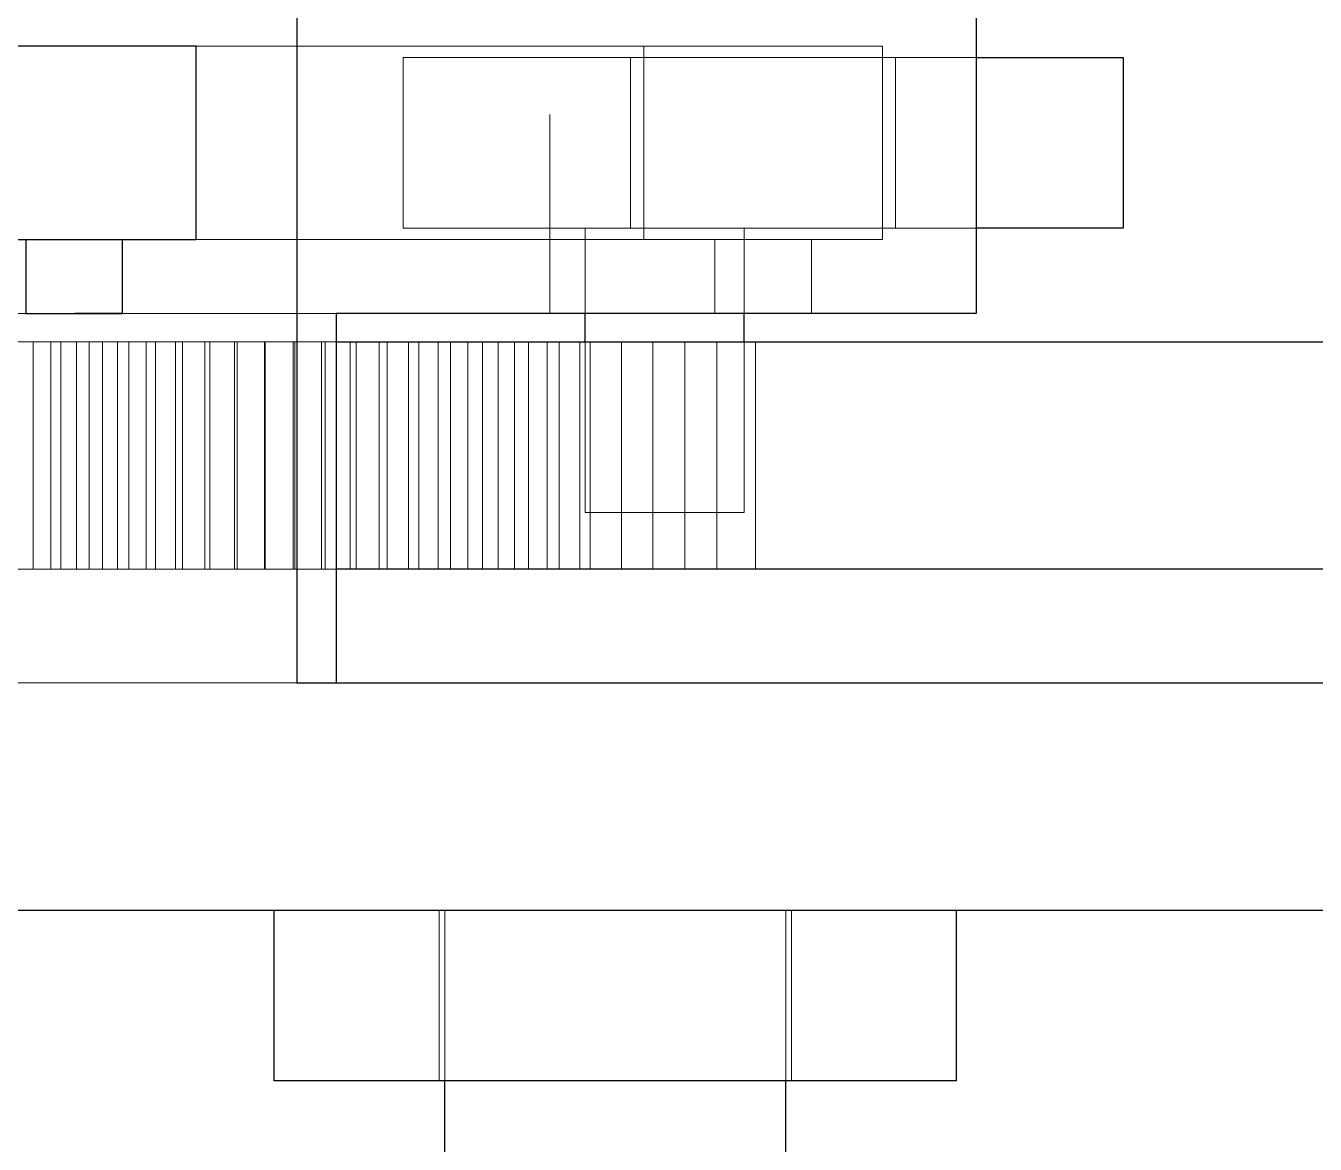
# Model space of a CAD drawing. Header units: millimetres. Extents: x 7 to 631, y -50 to 413.
# Drawn here: x 266.96 to 278.3, y 211.94 to 221.78 of the extents above; entities that cross this region are included whole.
import ezdxf

# ---------------------------------------------------------------- set-up
doc = ezdxf.new("R2010")
doc.units = ezdxf.units.MM
doc.linetypes.add('DASHED_STD', pattern=[3, 2, -1])
doc.layers.add('HIDDEN', color=7, linetype='DASHED_STD', lineweight=13)
doc.layers.add('VISIBLE', color=7, linetype='Continuous', lineweight=30)

msp = doc.modelspace()

# ---------------------------------------------------------------- linework, layer by layer
at = {"layer": 'HIDDEN'}
for points in [[(271.5654, 224), (271.5654, 219.25)], [(268.45551, 221.6), (274.4904, 221.6)], [(272.3904, 221.6), (268.45551, 221.6)], [(274.4904, 221.6), (272.3904, 221.6)], [(272.3904, 221.6), (272.3904, 219.9)], [(274.4904, 219.9), (274.4904, 221.6)], [(270.275335, 221.5), (272.275335, 221.5)], [(274.605465, 221.5), (270.275335, 221.5)], [(270.275335, 221.5), (270.275335, 220)], [(272.275335, 221.5), (275.3154, 221.5)], [(272.275335, 221.5), (272.275335, 220)], [(276.605465, 221.5), (274.605465, 221.5)], [(274.605465, 221.5), (274.605465, 220)], [(272.275335, 220), (270.275335, 220)], [(270.275335, 220), (274.605465, 220)], [(272.574375, 220), (272.496, 220), (272.41861, 220), (272.34318, 220), (272.270655, 220), (272.20195, 220), (272.13793, 220), (272.0794, 220), (272.02709, 220), (271.981665, 220), (271.943695, 220), (271.913655, 220), (271.891925, 220), (271.878775, 220), (271.874375, 220)], [(271.874375, 220), (271.891925, 220), (271.943695, 220), (272.02709, 220), (272.13793, 220), (272.270655, 220), (272.41861, 220), (272.574375, 220), (272.73014, 220), (272.878095, 220), (273.010815, 220), (273.121655, 220), (273.20505, 220), (273.256825, 220), (273.274375, 220)], [(271.874375, 219.25), (271.874375, 220)], [(275.3154, 220), (272.275335, 220)], [(273.274375, 220), (273.269975, 220), (273.256825, 220), (273.23509, 220), (273.20505, 220), (273.16708, 220), (273.121655, 220), (273.06935, 220), (273.010815, 220), (272.946795, 220), (272.878095, 220), (272.80557, 220), (272.73014, 220), (272.65275, 220), (272.574375, 220)], [(273.274375, 219.25), (273.274375, 220)], [(274.605465, 220), (276.605465, 220)], [(266.35551, 219.9), (272.3904, 219.9)], [(273.8654, 219.9), (267.80769, 219.9)], [(274.4904, 219.9), (268.45551, 219.9)], [(268.45551, 219.9), (273.0154, 219.9)], [(272.3904, 219.9), (273.0154, 219.9)], [(273.0154, 219.9), (273.0154, 219.25)], [(273.8654, 219.25), (273.8654, 219.9)], [(273.8654, 219.9), (274.4904, 219.9)], [(267.386235, 219.25), (265.936235, 219.25)], [(265.936235, 219.25), (271.5654, 219.25)], [(267.386235, 219.25), (266.95769, 219.25)], [(268.236235, 219.25), (267.386235, 219.25)], [(269.686235, 219.25), (267.80769, 219.25)], [(267.80769, 219.25), (268.236235, 219.25)], [(269.686235, 219.25), (268.236235, 219.25)], [(268.236235, 219.25), (273.8654, 219.25)], [(271.5654, 219.25), (273.0154, 219.25)], [(273.0154, 219.25), (271.874375, 219.25)], [(273.8654, 219.25), (275.3154, 219.25)], [(328, 219), (320.27445, 219), (312.646055, 219), (305.210745, 219), (298.06202, 219), (291.289785, 219), (284.979205, 219), (279.20963, 219), (274.05363, 219), (269.57603, 219), (265.83315, 219), (262.87205, 219), (260.729975, 219), (259.43386, 219), (259, 219)], [(391, 219), (389.42046, 219), (384.76104, 219), (377.255385, 219), (367.27986, 219), (355.334675, 219), (342.01882, 219), (328, 219), (313.98118, 219), (300.665325, 219), (288.72014, 219), (278.744615, 219), (271.23896, 219), (266.57954, 219), (265, 219)], [(265, 219), (265.39613, 219), (266.57954, 219), (268.53535, 219), (271.23896, 219), (274.656375, 219), (278.744615, 219), (283.452275, 219), (288.72014, 219), (294.48198, 219), (300.665325, 219), (307.19242, 219), (313.98118, 219), (320.94624, 219), (328, 219)], [(265.590275, 219), (265.852035, 219), (266.11862, 219), (266.390015, 219), (266.666195, 219), (266.947135, 219), (267.232815, 219), (267.52322, 219), (267.81832, 219), (268.11809, 219), (268.422515, 219), (268.731565, 219), (269.045215, 219), (269.36345, 219), (269.686235, 219)], [(267.019995, 219), (266.99486, 219), (266.970775, 219), (266.94778, 219), (266.925925, 219), (266.90525, 219), (266.88579, 219), (266.86758, 219), (266.85066, 219), (266.835055, 219), (266.820805, 219), (266.807925, 219), (266.79644, 219), (266.78638, 219), (266.77776, 219)], [(266.954505, 219), (266.97818, 219), (267.000805, 219), (267.022335, 219), (267.04274, 219), (267.061975, 219), (267.080005, 219), (267.096805, 219), (267.11234, 219), (267.12658, 219), (267.139505, 219), (267.151085, 219), (267.161305, 219), (267.170145, 219), (267.17759, 219)], [(267.019995, 217), (267.019995, 219)], [(267.264975, 219), (267.2397, 219), (267.215465, 219), (267.192315, 219), (267.17029, 219), (267.149435, 219), (267.12979, 219), (267.11139, 219), (267.094265, 219), (267.078455, 219), (267.06398, 219), (267.050875, 219), (267.039165, 219), (267.028865, 219), (267.019995, 219)], [(267.17759, 219), (267.17759, 217)], [(267.17759, 219), (267.20141, 219), (267.22419, 219), (267.24588, 219), (267.266455, 219), (267.28587, 219), (267.30409, 219), (267.321085, 219), (267.33682, 219), (267.351275, 219), (267.364415, 219), (267.37622, 219), (267.386675, 219), (267.39575, 219), (267.403435, 219)], [(267.264975, 217), (267.264975, 219)], [(267.512675, 219), (267.48726, 219), (267.462875, 219), (267.43957, 219), (267.41738, 219), (267.39635, 219), (267.37652, 219), (267.357925, 219), (267.340605, 219), (267.324585, 219), (267.309895, 219), (267.296565, 219), (267.28462, 219), (267.274085, 219), (267.264975, 219)], [(267.403435, 219), (267.403435, 217)], [(267.403435, 219), (267.4274, 219), (267.450325, 219), (267.472185, 219), (267.492925, 219), (267.512515, 219), (267.530925, 219), (267.54811, 219), (267.56405, 219), (267.578715, 219), (267.59207, 219), (267.6041, 219), (267.614785, 219), (267.624095, 219), (267.632025, 219)], [(267.512675, 217), (267.512675, 219)], [(267.763075, 219), (267.737525, 219), (267.712995, 219), (267.689535, 219), (267.66718, 219), (267.645975, 219), (267.625965, 219), (267.60718, 219), (267.589655, 219), (267.573425, 219), (267.558525, 219), (267.54497, 219), (267.5328, 219), (267.522025, 219), (267.512675, 219)], [(267.632025, 219), (267.632025, 217)], [(267.632025, 219), (267.656125, 219), (267.679205, 219), (267.70122, 219), (267.72213, 219), (267.7419, 219), (267.76049, 219), (267.77787, 219), (267.79401, 219), (267.80888, 219), (267.822455, 219), (267.83471, 219), (267.845615, 219), (267.855165, 219), (267.863335, 219)], [(267.763075, 217), (267.763075, 219)], [(268.016155, 219), (267.99047, 219), (267.9658, 219), (267.942185, 219), (267.919665, 219), (267.89829, 219), (267.878095, 219), (267.85912, 219), (267.8414, 219), (267.824965, 219), (267.80985, 219), (267.796075, 219), (267.783675, 219), (267.772665, 219), (267.763075, 219)], [(267.863335, 219), (267.863335, 217)], [(267.863335, 219), (267.887575, 219), (267.910805, 219), (267.932975, 219), (267.95405, 219), (267.973995, 219), (267.99277, 219), (268.010345, 219), (268.026685, 219), (268.04176, 219), (268.05555, 219), (268.06802, 219), (268.07916, 219), (268.08894, 219), (268.09735, 219)], [(268.016155, 217), (268.016155, 219)], [(268.2719, 219), (268.246085, 219), (268.22127, 219), (268.1975, 219), (268.17482, 219), (268.153275, 219), (268.132905, 219), (268.11374, 219), (268.09582, 219), (268.079185, 219), (268.063855, 219), (268.04986, 219), (268.03723, 219), (268.02599, 219), (268.016155, 219)], [(268.09735, 219), (268.09735, 217)], [(268.09735, 219), (268.12173, 219), (268.145105, 219), (268.16743, 219), (268.188675, 219), (268.20879, 219), (268.22775, 219), (268.24551, 219), (268.26205, 219), (268.27733, 219), (268.29133, 219), (268.304025, 219), (268.31539, 219), (268.325405, 219), (268.33405, 219)], [(268.2719, 217), (268.2719, 219)], [(268.53029, 219), (268.50434, 219), (268.479385, 219), (268.455465, 219), (268.43263, 219), (268.410915, 219), (268.39036, 219), (268.37101, 219), (268.3529, 219), (268.336055, 219), (268.320515, 219), (268.306305, 219), (268.29345, 219), (268.281975, 219), (268.2719, 219)], [(268.33405, 219), (268.33405, 217)], [(268.33405, 219), (268.358565, 219), (268.38209, 219), (268.40457, 219), (268.425975, 219), (268.446265, 219), (268.465405, 219), (268.483355, 219), (268.50009, 219), (268.515575, 219), (268.52979, 219), (268.5427, 219), (268.55429, 219), (268.564535, 219), (268.57342, 219)], [(268.53029, 217), (268.53029, 219)], [(268.791305, 219), (268.765225, 219), (268.74013, 219), (268.71606, 219), (268.693065, 219), (268.67118, 219), (268.650455, 219), (268.63092, 219), (268.61261, 219), (268.595565, 219), (268.579815, 219), (268.565385, 219), (268.552305, 219), (268.5406, 219), (268.53029, 219)], [(268.57342, 219), (268.57342, 217)], [(268.57342, 219), (268.59807, 219), (268.621735, 219), (268.64437, 219), (268.66594, 219), (268.6864, 219), (268.705715, 219), (268.723855, 219), (268.740785, 219), (268.756475, 219), (268.7709, 219), (268.78403, 219), (268.79584, 219), (268.80632, 219), (268.81544, 219)], [(268.791305, 217), (268.791305, 219)], [(269.05492, 219), (269.028715, 219), (269.00348, 219), (268.979265, 219), (268.95611, 219), (268.934065, 219), (268.91316, 219), (268.89344, 219), (268.87494, 219), (268.857695, 219), (268.841735, 219), (268.82709, 219), (268.81379, 219), (268.80185, 219), (268.791305, 219)], [(268.81544, 219), (268.81544, 217)], [(268.81544, 219), (268.840225, 219), (268.86403, 219), (268.88682, 219), (268.908545, 219), (268.929175, 219), (268.94867, 219), (268.966995, 219), (268.98412, 219), (269.00001, 219), (269.014645, 219), (269.02799, 219), (269.040025, 219), (269.05073, 219), (269.06009, 219)], [(269.05492, 217), (269.05492, 219)], [(269.321125, 219), (269.29479, 219), (269.26942, 219), (269.24506, 219), (269.22175, 219), (269.199535, 219), (269.17846, 219), (269.15856, 219), (269.13987, 219), (269.122425, 219), (269.106255, 219), (269.091395, 219), (269.07787, 219), (269.065705, 219), (269.05492, 219)], [(269.06009, 219), (269.06009, 217)], [(269.06009, 219), (269.085005, 219), (269.108955, 219), (269.13189, 219), (269.15378, 219), (269.174575, 219), (269.19425, 219), (269.21276, 219), (269.230075, 219), (269.246165, 219), (269.261005, 219), (269.274565, 219), (269.286825, 219), (269.29776, 219), (269.30735, 219)], [(269.30735, 219), (269.30735, 217)], [(269.30735, 219), (269.332395, 219), (269.356485, 219), (269.37957, 219), (269.401615, 219), (269.42258, 219), (269.442425, 219), (269.46112, 219), (269.47863, 219), (269.49492, 219), (269.509965, 219), (269.52374, 219), (269.53622, 219), (269.54738, 219), (269.557205, 219)], [(269.321125, 217), (269.321125, 219)], [(269.58989, 219), (269.563435, 219), (269.53793, 219), (269.513425, 219), (269.48996, 219), (269.467585, 219), (269.446335, 219), (269.42625, 219), (269.40737, 219), (269.38973, 219), (269.373355, 219), (269.35828, 219), (269.344535, 219), (269.33214, 219), (269.321125, 219)], [(269.557205, 219), (269.557205, 217)], [(269.557205, 219), (269.58238, 219), (269.606605, 219), (269.62984, 219), (269.65204, 219), (269.67317, 219), (269.69319, 219), (269.712065, 219), (269.72976, 219), (269.74625, 219), (269.761505, 219), (269.77549, 219), (269.78819, 219), (269.799575, 219), (269.80963, 219)], [(269.58989, 217), (269.58989, 219)], [(269.861205, 219), (269.834625, 219), (269.808985, 219), (269.784335, 219), (269.76072, 219), (269.738185, 219), (269.716765, 219), (269.6965, 219), (269.677435, 219), (269.659595, 219), (269.643015, 219), (269.62773, 219), (269.613765, 219), (269.601145, 219), (269.58989, 219)], [(269.80963, 219), (269.80963, 217)], [(269.80963, 219), (269.834935, 219), (269.8593, 219), (269.88268, 219), (269.905035, 219), (269.926325, 219), (269.946515, 219), (269.965575, 219), (269.98346, 219), (270.000145, 219), (270.0156, 219), (270.0298, 219), (270.042715, 219), (270.05433, 219), (270.064615, 219)], [(269.861205, 217), (269.861205, 219)], [(270.13504, 219), (270.10834, 219), (270.08257, 219), (270.05778, 219), (270.034015, 219), (270.011315, 219), (269.98973, 219), (269.969285, 219), (269.95003, 219), (269.931995, 219), (269.915215, 219), (269.89972, 219), (269.885535, 219), (269.87269, 219), (269.861205, 219)], [(270.064615, 219), (270.064615, 217)], [(270.064615, 219), (270.090045, 219), (270.11454, 219), (270.138065, 219), (270.160575, 219), (270.18203, 219), (270.20239, 219), (270.221625, 219), (270.2397, 219), (270.25658, 219), (270.272235, 219), (270.286645, 219), (270.29978, 219), (270.311615, 219), (270.322135, 219)], [(270.13504, 217), (270.13504, 219)], [(270.411385, 219), (270.384565, 219), (270.358665, 219), (270.333735, 219), (270.30982, 219), (270.28696, 219), (270.265205, 219), (270.24459, 219), (270.22515, 219), (270.20692, 219), (270.189935, 219), (270.17423, 219), (270.15983, 219), (270.14676, 219), (270.13504, 219)], [(270.322135, 219), (270.322135, 217)], [(270.322135, 219), (270.347685, 219), (270.372315, 219), (270.395985, 219), (270.418645, 219), (270.44026, 219), (270.46079, 219), (270.4802, 219), (270.49846, 219), (270.515535, 219), (270.531395, 219), (270.54601, 219), (270.55936, 219), (270.57142, 219), (270.582165, 219)], [(270.411385, 217), (270.411385, 219)], [(270.69021, 219), (270.66327, 219), (270.637245, 219), (270.612175, 219), (270.588115, 219), (270.5651, 219), (270.54318, 219), (270.522385, 219), (270.50276, 219), (270.48434, 219), (270.467155, 219), (270.451245, 219), (270.436625, 219), (270.42333, 219), (270.411385, 219)], [(270.582165, 219), (270.582165, 217)], [(270.582165, 219), (270.60784, 219), (270.632605, 219), (270.65641, 219), (270.679225, 219), (270.700995, 219), (270.721695, 219), (270.741285, 219), (270.759725, 219), (270.776995, 219), (270.793055, 219), (270.80788, 219), (270.821445, 219), (270.833725, 219), (270.844695, 219)], [(270.69021, 217), (270.69021, 219)], [(270.971505, 219), (270.944445, 219), (270.918295, 219), (270.89309, 219), (270.86888, 219), (270.84571, 219), (270.823625, 219), (270.80266, 219), (270.78285, 219), (270.76424, 219), (270.74686, 219), (270.730735, 219), (270.715905, 219), (270.702385, 219), (270.69021, 219)], [(270.844695, 219), (270.844695, 217)], [(270.844695, 219), (270.870495, 219), (270.895385, 219), (270.919335, 219), (270.94229, 219), (270.964225, 219), (270.98509, 219), (271.00485, 219), (271.02348, 219), (271.040935, 219), (271.057195, 219), (271.072225, 219), (271.086005, 219), (271.098505, 219), (271.109705, 219)], [(270.971505, 217), (270.971505, 219)], [(271.25524, 219), (271.22807, 219), (271.20179, 219), (271.17645, 219), (271.152095, 219), (271.128775, 219), (271.106525, 219), (271.085385, 219), (271.0654, 219), (271.046595, 219), (271.029015, 219), (271.01269, 219), (270.997645, 219), (270.983905, 219), (270.971505, 219)], [(271.109705, 219), (271.109705, 217)], [(271.109705, 219), (271.13562, 219), (271.16064, 219), (271.184725, 219), (271.20783, 219), (271.22992, 219), (271.25095, 219), (271.270885, 219), (271.289695, 219), (271.30734, 219), (271.323795, 219), (271.339035, 219), (271.353025, 219), (271.36574, 219), (271.37717, 219)], [(271.25524, 217), (271.25524, 219)], [(271.5414, 219), (271.514115, 219), (271.48771, 219), (271.46224, 219), (271.43774, 219), (271.414265, 219), (271.391855, 219), (271.370545, 219), (271.35038, 219), (271.33139, 219), (271.313615, 219), (271.297085, 219), (271.281825, 219), (271.26787, 219), (271.25524, 219)], [(271.37717, 219), (271.37717, 217)], [(271.37717, 219), (271.4032, 219), (271.42835, 219), (271.45257, 219), (271.475825, 219), (271.498065, 219), (271.51926, 219), (271.539365, 219), (271.558355, 219), (271.57619, 219), (271.59284, 219), (271.60828, 219), (271.62248, 219), (271.63542, 219), (271.64707, 219)], [(271.5414, 217), (271.5414, 219)], [(271.82996, 219), (271.802565, 219), (271.77604, 219), (271.750435, 219), (271.7258, 219), (271.70217, 219), (271.6796, 219), (271.65812, 219), (271.637775, 219), (271.6186, 219), (271.60063, 219), (271.583895, 219), (271.56843, 219), (271.554255, 219), (271.5414, 219)], [(271.64707, 219), (271.64707, 217)], [(271.64707, 219), (271.67322, 219), (271.698495, 219), (271.72285, 219), (271.746245, 219), (271.76864, 219), (271.789995, 219), (271.81027, 219), (271.82944, 219), (271.84746, 219), (271.86431, 219), (271.87995, 219), (271.89436, 219), (271.907515, 219), (271.91939, 219)], [(271.82996, 217), (271.82996, 219)], [(273.374375, 219), (273.358805, 219), (273.3127, 219), (273.237855, 219), (273.13719, 219), (273.01461, 219), (272.8749, 219), (272.72349, 219), (272.566275, 219), (272.409375, 219), (272.258895, 219), (272.1207, 219), (272.00016, 219), (271.901975, 219), (271.82996, 219)], [(271.874375, 217.5), (271.874375, 219)], [(271.91939, 219), (271.91939, 217)], [(271.91939, 219), (271.94565, 219), (271.97105, 219), (271.99554, 219), (272.01908, 219), (272.041625, 219), (272.06314, 219), (272.083585, 219), (272.10293, 219), (272.121135, 219), (272.138175, 219), (272.15402, 219), (272.16864, 219), (272.18201, 219), (272.194105, 219)], [(272.194105, 219), (272.194105, 217)], [(272.194105, 219), (272.22048, 219), (272.246, 219), (272.270625, 219), (272.2943, 219), (272.316995, 219), (272.33867, 219), (272.359285, 219), (272.378805, 219), (272.397195, 219), (272.41443, 219), (272.43047, 219), (272.445295, 219), (272.45888, 219), (272.471195, 219)], [(272.471195, 219), (272.471195, 217)], [(272.471195, 219), (272.497685, 219), (272.523325, 219), (272.54808, 219), (272.571895, 219), (272.59474, 219), (272.61657, 219), (272.63735, 219), (272.657045, 219), (272.67562, 219), (272.69304, 219), (272.709285, 219), (272.724315, 219), (272.73811, 219), (272.750645, 219)], [(272.750645, 219), (272.750645, 217)], [(272.750645, 219), (272.777245, 219), (272.803005, 219), (272.827885, 219), (272.85184, 219), (272.87483, 219), (272.89682, 219), (272.917765, 219), (272.93763, 219), (272.956385, 219), (272.973995, 219), (272.990435, 219), (273.00567, 219), (273.01968, 219), (273.032435, 219)], [(273.032435, 219), (273.032435, 217)], [(273.032435, 219), (273.07635, 219), (273.117895, 219), (273.156885, 219), (273.19313, 219), (273.22646, 219), (273.256715, 219), (273.283755, 219), (273.307455, 219), (273.3277, 219), (273.3444, 219), (273.357465, 219), (273.366845, 219), (273.37249, 219), (273.374375, 219)], [(273.274375, 217.5), (273.274375, 219)], [(273.374375, 217), (273.374375, 219)], [(273.274375, 217.5), (273.256825, 217.5), (273.20505, 217.5), (273.121655, 217.5), (273.010815, 217.5), (272.878095, 217.5), (272.73014, 217.5), (272.574375, 217.5), (272.41861, 217.5), (272.270655, 217.5), (272.13793, 217.5), (272.02709, 217.5), (271.943695, 217.5), (271.891925, 217.5), (271.874375, 217.5)], [(271.874375, 217.5), (271.878775, 217.5), (271.891925, 217.5), (271.913655, 217.5), (271.943695, 217.5), (271.981665, 217.5), (272.02709, 217.5), (272.0794, 217.5), (272.13793, 217.5), (272.20195, 217.5), (272.270655, 217.5), (272.34318, 217.5), (272.41861, 217.5), (272.496, 217.5), (272.574375, 217.5)], [(272.574375, 217.5), (272.65275, 217.5), (272.73014, 217.5), (272.80557, 217.5), (272.878095, 217.5), (272.946795, 217.5), (273.010815, 217.5), (273.06935, 217.5), (273.121655, 217.5), (273.16708, 217.5), (273.20505, 217.5), (273.23509, 217.5), (273.256825, 217.5), (273.269975, 217.5), (273.274375, 217.5)], [(259, 217), (259.43386, 217), (260.729975, 217), (262.87205, 217), (265.83315, 217), (269.57603, 217), (274.05363, 217), (279.20963, 217), (284.979205, 217), (291.289785, 217), (298.06202, 217), (305.210745, 217), (312.646055, 217), (320.27445, 217), (328, 217)], [(328, 217), (320.94624, 217), (313.98118, 217), (307.19242, 217), (300.665325, 217), (294.48198, 217), (288.72014, 217), (283.452275, 217), (278.744615, 217), (274.656375, 217), (271.23896, 217), (268.53535, 217), (266.57954, 217), (265.39613, 217), (265, 217)], [(265, 217), (266.57954, 217), (271.23896, 217), (278.744615, 217), (288.72014, 217), (300.665325, 217), (313.98118, 217), (328, 217), (342.01882, 217), (355.334675, 217), (367.27986, 217), (377.255385, 217), (384.76104, 217), (389.42046, 217), (391, 217)], [(269.686235, 217), (269.36345, 217), (269.045215, 217), (268.731565, 217), (268.422515, 217), (268.11809, 217), (267.81832, 217), (267.52322, 217), (267.232815, 217), (266.947135, 217), (266.666195, 217), (266.390015, 217), (266.11862, 217), (265.852035, 217), (265.590275, 217)], [(266.77776, 217), (266.78638, 217), (266.79644, 217), (266.807925, 217), (266.820805, 217), (266.835055, 217), (266.85066, 217), (266.86758, 217), (266.88579, 217), (266.90525, 217), (266.925925, 217), (266.94778, 217), (266.970775, 217), (266.99486, 217), (267.019995, 217)], [(267.17759, 217), (267.170145, 217), (267.161305, 217), (267.151085, 217), (267.139505, 217), (267.12658, 217), (267.11234, 217), (267.096805, 217), (267.080005, 217), (267.061975, 217), (267.04274, 217), (267.022335, 217), (267.000805, 217), (266.97818, 217), (266.954505, 217)], [(267.019995, 217), (267.028865, 217), (267.039165, 217), (267.050875, 217), (267.06398, 217), (267.078455, 217), (267.094265, 217), (267.11139, 217), (267.12979, 217), (267.149435, 217), (267.17029, 217), (267.192315, 217), (267.215465, 217), (267.2397, 217), (267.264975, 217)], [(267.403435, 217), (267.39575, 217), (267.386675, 217), (267.37622, 217), (267.364415, 217), (267.351275, 217), (267.33682, 217), (267.321085, 217), (267.30409, 217), (267.28587, 217), (267.266455, 217), (267.24588, 217), (267.22419, 217), (267.20141, 217), (267.17759, 217)], [(267.264975, 217), (267.274085, 217), (267.28462, 217), (267.296565, 217), (267.309895, 217), (267.324585, 217), (267.340605, 217), (267.357925, 217), (267.37652, 217), (267.39635, 217), (267.41738, 217), (267.43957, 217), (267.462875, 217), (267.48726, 217), (267.512675, 217)], [(267.632025, 217), (267.624095, 217), (267.614785, 217), (267.6041, 217), (267.59207, 217), (267.578715, 217), (267.56405, 217), (267.54811, 217), (267.530925, 217), (267.512515, 217), (267.492925, 217), (267.472185, 217), (267.450325, 217), (267.4274, 217), (267.403435, 217)], [(267.512675, 217), (267.522025, 217), (267.5328, 217), (267.54497, 217), (267.558525, 217), (267.573425, 217), (267.589655, 217), (267.60718, 217), (267.625965, 217), (267.645975, 217), (267.66718, 217), (267.689535, 217), (267.712995, 217), (267.737525, 217), (267.763075, 217)], [(267.863335, 217), (267.855165, 217), (267.845615, 217), (267.83471, 217), (267.822455, 217), (267.80888, 217), (267.79401, 217), (267.77787, 217), (267.76049, 217), (267.7419, 217), (267.72213, 217), (267.70122, 217), (267.679205, 217), (267.656125, 217), (267.632025, 217)], [(267.763075, 217), (267.772665, 217), (267.783675, 217), (267.796075, 217), (267.80985, 217), (267.824965, 217), (267.8414, 217), (267.85912, 217), (267.878095, 217), (267.89829, 217), (267.919665, 217), (267.942185, 217), (267.9658, 217), (267.99047, 217), (268.016155, 217)], [(268.09735, 217), (268.08894, 217), (268.07916, 217), (268.06802, 217), (268.05555, 217), (268.04176, 217), (268.026685, 217), (268.010345, 217), (267.99277, 217), (267.973995, 217), (267.95405, 217), (267.932975, 217), (267.910805, 217), (267.887575, 217), (267.863335, 217)], [(268.016155, 217), (268.02599, 217), (268.03723, 217), (268.04986, 217), (268.063855, 217), (268.079185, 217), (268.09582, 217), (268.11374, 217), (268.132905, 217), (268.153275, 217), (268.17482, 217), (268.1975, 217), (268.22127, 217), (268.246085, 217), (268.2719, 217)], [(268.33405, 217), (268.325405, 217), (268.31539, 217), (268.304025, 217), (268.29133, 217), (268.27733, 217), (268.26205, 217), (268.24551, 217), (268.22775, 217), (268.20879, 217), (268.188675, 217), (268.16743, 217), (268.145105, 217), (268.12173, 217), (268.09735, 217)], [(268.2719, 217), (268.281975, 217), (268.29345, 217), (268.306305, 217), (268.320515, 217), (268.336055, 217), (268.3529, 217), (268.37101, 217), (268.39036, 217), (268.410915, 217), (268.43263, 217), (268.455465, 217), (268.479385, 217), (268.50434, 217), (268.53029, 217)], [(268.57342, 217), (268.564535, 217), (268.55429, 217), (268.5427, 217), (268.52979, 217), (268.515575, 217), (268.50009, 217), (268.483355, 217), (268.465405, 217), (268.446265, 217), (268.425975, 217), (268.40457, 217), (268.38209, 217), (268.358565, 217), (268.33405, 217)], [(268.53029, 217), (268.5406, 217), (268.552305, 217), (268.565385, 217), (268.579815, 217), (268.595565, 217), (268.61261, 217), (268.63092, 217), (268.650455, 217), (268.67118, 217), (268.693065, 217), (268.71606, 217), (268.74013, 217), (268.765225, 217), (268.791305, 217)], [(268.81544, 217), (268.80632, 217), (268.79584, 217), (268.78403, 217), (268.7709, 217), (268.756475, 217), (268.740785, 217), (268.723855, 217), (268.705715, 217), (268.6864, 217), (268.66594, 217), (268.64437, 217), (268.621735, 217), (268.59807, 217), (268.57342, 217)], [(268.791305, 217), (268.80185, 217), (268.81379, 217), (268.82709, 217), (268.841735, 217), (268.857695, 217), (268.87494, 217), (268.89344, 217), (268.91316, 217), (268.934065, 217), (268.95611, 217), (268.979265, 217), (269.00348, 217), (269.028715, 217), (269.05492, 217)], [(269.06009, 217), (269.05073, 217), (269.040025, 217), (269.02799, 217), (269.014645, 217), (269.00001, 217), (268.98412, 217), (268.966995, 217), (268.94867, 217), (268.929175, 217), (268.908545, 217), (268.88682, 217), (268.86403, 217), (268.840225, 217), (268.81544, 217)], [(269.05492, 217), (269.065705, 217), (269.07787, 217), (269.091395, 217), (269.106255, 217), (269.122425, 217), (269.13987, 217), (269.15856, 217), (269.17846, 217), (269.199535, 217), (269.22175, 217), (269.24506, 217), (269.26942, 217), (269.29479, 217), (269.321125, 217)], [(269.30735, 217), (269.29776, 217), (269.286825, 217), (269.274565, 217), (269.261005, 217), (269.246165, 217), (269.230075, 217), (269.21276, 217), (269.19425, 217), (269.174575, 217), (269.15378, 217), (269.13189, 217), (269.108955, 217), (269.085005, 217), (269.06009, 217)], [(269.557205, 217), (269.54738, 217), (269.53622, 217), (269.52374, 217), (269.509965, 217), (269.49492, 217), (269.47863, 217), (269.46112, 217), (269.442425, 217), (269.42258, 217), (269.401615, 217), (269.37957, 217), (269.356485, 217), (269.332395, 217), (269.30735, 217)], [(269.321125, 217), (269.33214, 217), (269.344535, 217), (269.35828, 217), (269.373355, 217), (269.38973, 217), (269.40737, 217), (269.42625, 217), (269.446335, 217), (269.467585, 217), (269.48996, 217), (269.513425, 217), (269.53793, 217), (269.563435, 217), (269.58989, 217)], [(269.80963, 217), (269.799575, 217), (269.78819, 217), (269.77549, 217), (269.761505, 217), (269.74625, 217), (269.72976, 217), (269.712065, 217), (269.69319, 217), (269.67317, 217), (269.65204, 217), (269.62984, 217), (269.606605, 217), (269.58238, 217), (269.557205, 217)], [(269.58989, 217), (269.601145, 217), (269.613765, 217), (269.62773, 217), (269.643015, 217), (269.659595, 217), (269.677435, 217), (269.6965, 217), (269.716765, 217), (269.738185, 217), (269.76072, 217), (269.784335, 217), (269.808985, 217), (269.834625, 217), (269.861205, 217)], [(270.064615, 217), (270.05433, 217), (270.042715, 217), (270.0298, 217), (270.0156, 217), (270.000145, 217), (269.98346, 217), (269.965575, 217), (269.946515, 217), (269.926325, 217), (269.905035, 217), (269.88268, 217), (269.8593, 217), (269.834935, 217), (269.80963, 217)], [(269.861205, 217), (269.87269, 217), (269.885535, 217), (269.89972, 217), (269.915215, 217), (269.931995, 217), (269.95003, 217), (269.969285, 217), (269.98973, 217), (270.011315, 217), (270.034015, 217), (270.05778, 217), (270.08257, 217), (270.10834, 217), (270.13504, 217)], [(270.322135, 217), (270.311615, 217), (270.29978, 217), (270.286645, 217), (270.272235, 217), (270.25658, 217), (270.2397, 217), (270.221625, 217), (270.20239, 217), (270.18203, 217), (270.160575, 217), (270.138065, 217), (270.11454, 217), (270.090045, 217), (270.064615, 217)], [(270.13504, 217), (270.14676, 217), (270.15983, 217), (270.17423, 217), (270.189935, 217), (270.20692, 217), (270.22515, 217), (270.24459, 217), (270.265205, 217), (270.28696, 217), (270.30982, 217), (270.333735, 217), (270.358665, 217), (270.384565, 217), (270.411385, 217)], [(270.582165, 217), (270.57142, 217), (270.55936, 217), (270.54601, 217), (270.531395, 217), (270.515535, 217), (270.49846, 217), (270.4802, 217), (270.46079, 217), (270.44026, 217), (270.418645, 217), (270.395985, 217), (270.372315, 217), (270.347685, 217), (270.322135, 217)], [(270.411385, 217), (270.42333, 217), (270.436625, 217), (270.451245, 217), (270.467155, 217), (270.48434, 217), (270.50276, 217), (270.522385, 217), (270.54318, 217), (270.5651, 217), (270.588115, 217), (270.612175, 217), (270.637245, 217), (270.66327, 217), (270.69021, 217)], [(270.844695, 217), (270.833725, 217), (270.821445, 217), (270.80788, 217), (270.793055, 217), (270.776995, 217), (270.759725, 217), (270.741285, 217), (270.721695, 217), (270.700995, 217), (270.679225, 217), (270.65641, 217), (270.632605, 217), (270.60784, 217), (270.582165, 217)], [(270.69021, 217), (270.702385, 217), (270.715905, 217), (270.730735, 217), (270.74686, 217), (270.76424, 217), (270.78285, 217), (270.80266, 217), (270.823625, 217), (270.84571, 217), (270.86888, 217), (270.89309, 217), (270.918295, 217), (270.944445, 217), (270.971505, 217)], [(271.109705, 217), (271.098505, 217), (271.086005, 217), (271.072225, 217), (271.057195, 217), (271.040935, 217), (271.02348, 217), (271.00485, 217), (270.98509, 217), (270.964225, 217), (270.94229, 217), (270.919335, 217), (270.895385, 217), (270.870495, 217), (270.844695, 217)], [(270.971505, 217), (270.983905, 217), (270.997645, 217), (271.01269, 217), (271.029015, 217), (271.046595, 217), (271.0654, 217), (271.085385, 217), (271.106525, 217), (271.128775, 217), (271.152095, 217), (271.17645, 217), (271.20179, 217), (271.22807, 217), (271.25524, 217)], [(271.37717, 217), (271.36574, 217), (271.353025, 217), (271.339035, 217), (271.323795, 217), (271.30734, 217), (271.289695, 217), (271.270885, 217), (271.25095, 217), (271.22992, 217), (271.20783, 217), (271.184725, 217), (271.16064, 217), (271.13562, 217), (271.109705, 217)], [(271.25524, 217), (271.26787, 217), (271.281825, 217), (271.297085, 217), (271.313615, 217), (271.33139, 217), (271.35038, 217), (271.370545, 217), (271.391855, 217), (271.414265, 217), (271.43774, 217), (271.46224, 217), (271.48771, 217), (271.514115, 217), (271.5414, 217)], [(271.64707, 217), (271.63542, 217), (271.62248, 217), (271.60828, 217), (271.59284, 217), (271.57619, 217), (271.558355, 217), (271.539365, 217), (271.51926, 217), (271.498065, 217), (271.475825, 217), (271.45257, 217), (271.42835, 217), (271.4032, 217), (271.37717, 217)], [(271.5414, 217), (271.554255, 217), (271.56843, 217), (271.583895, 217), (271.60063, 217), (271.6186, 217), (271.637775, 217), (271.65812, 217), (271.6796, 217), (271.70217, 217), (271.7258, 217), (271.750435, 217), (271.77604, 217), (271.802565, 217), (271.82996, 217)], [(271.91939, 217), (271.907515, 217), (271.89436, 217), (271.87995, 217), (271.86431, 217), (271.84746, 217), (271.82944, 217), (271.81027, 217), (271.789995, 217), (271.76864, 217), (271.746245, 217), (271.72285, 217), (271.698495, 217), (271.67322, 217), (271.64707, 217)], [(271.82996, 217), (271.901975, 217), (272.00016, 217), (272.1207, 217), (272.258895, 217), (272.409375, 217), (272.566275, 217), (272.72349, 217), (272.8749, 217), (273.01461, 217), (273.13719, 217), (273.237855, 217), (273.3127, 217), (273.358805, 217), (273.374375, 217)], [(272.194105, 217), (272.18201, 217), (272.16864, 217), (272.15402, 217), (272.138175, 217), (272.121135, 217), (272.10293, 217), (272.083585, 217), (272.06314, 217), (272.041625, 217), (272.01908, 217), (271.99554, 217), (271.97105, 217), (271.94565, 217), (271.91939, 217)], [(272.471195, 217), (272.45888, 217), (272.445295, 217), (272.43047, 217), (272.41443, 217), (272.397195, 217), (272.378805, 217), (272.359285, 217), (272.33867, 217), (272.316995, 217), (272.2943, 217), (272.270625, 217), (272.246, 217), (272.22048, 217), (272.194105, 217)], [(272.750645, 217), (272.73811, 217), (272.724315, 217), (272.709285, 217), (272.69304, 217), (272.67562, 217), (272.657045, 217), (272.63735, 217), (272.61657, 217), (272.59474, 217), (272.571895, 217), (272.54808, 217), (272.523325, 217), (272.497685, 217), (272.471195, 217)], [(273.032435, 217), (273.01968, 217), (273.00567, 217), (272.990435, 217), (272.973995, 217), (272.956385, 217), (272.93763, 217), (272.917765, 217), (272.89682, 217), (272.87483, 217), (272.85184, 217), (272.827885, 217), (272.803005, 217), (272.777245, 217), (272.750645, 217)], [(273.374375, 217), (273.37249, 217), (273.366845, 217), (273.357465, 217), (273.3444, 217), (273.3277, 217), (273.307455, 217), (273.283755, 217), (273.256715, 217), (273.22646, 217), (273.19313, 217), (273.156885, 217), (273.117895, 217), (273.07635, 217), (273.032435, 217)], [(324.25, 216), (316.711715, 216), (309.305875, 216), (302.11937, 216), (295.236515, 216), (288.738075, 216), (282.70029, 216), (277.193995, 216), (272.283805, 216), (268.027325, 216), (264.474495, 216), (261.667, 216), (259.637785, 216), (258.41065, 216), (258, 216)], [(391, 216), (389.42046, 216), (384.76104, 216), (377.255385, 216), (367.27986, 216), (355.334675, 216), (342.01882, 216), (328, 216), (313.98118, 216), (300.665325, 216), (288.72014, 216), (278.744615, 216), (271.23896, 216), (266.57954, 216), (265, 216)], [(265, 216), (265.39613, 216), (266.57954, 216), (268.53535, 216), (271.23896, 216), (274.656375, 216), (278.744615, 216), (283.452275, 216), (288.72014, 216), (294.48198, 216), (300.665325, 216), (307.19242, 216), (313.98118, 216), (320.94624, 216), (328, 216)], [(265.936235, 216), (269.686235, 216)], [(269.686235, 216), (269.340275, 216)], [(258, 214), (258.440145, 214), (259.755045, 214), (261.928165, 214), (264.93218, 214), (268.729305, 214), (273.271795, 214), (278.502525, 214), (284.355715, 214), (290.757755, 214), (297.62814, 214), (304.880465, 214), (312.423535, 214), (320.162485, 214), (328, 214)], [(328, 214), (320.94624, 214), (313.98118, 214), (307.19242, 214), (300.665325, 214), (294.48198, 214), (288.72014, 214), (283.452275, 214), (278.744615, 214), (274.656375, 214), (271.23896, 214), (268.53535, 214), (266.57954, 214), (265.39613, 214), (265, 214)], [(265, 214), (266.57954, 214), (271.23896, 214), (278.744615, 214), (288.72014, 214), (300.665325, 214), (313.98118, 214), (328, 214), (342.01882, 214), (355.334675, 214), (367.27986, 214), (377.255385, 214), (384.76104, 214), (389.42046, 214), (391, 214)], [(272.14136, 214), (271.80547, 214), (271.4738, 214), (271.150525, 214), (270.83971, 214), (270.545265, 214), (270.27089, 214), (270.02004, 214), (269.795865, 214), (269.60119, 214), (269.438455, 214), (269.30971, 214), (269.21658, 214), (269.160225, 214), (269.14136, 214)], [(269.14136, 214), (269.21658, 214), (269.438455, 214), (269.795865, 214), (270.27089, 214), (270.83971, 214), (271.4738, 214), (272.14136, 214), (272.808925, 214), (273.443015, 214), (274.01183, 214), (274.486855, 214), (274.84427, 214), (275.066145, 214), (275.14136, 214)], [(273.69136, 214), (273.6525, 214), (273.537865, 214), (273.3532, 214), (273.10777, 214), (272.81388, 214), (272.48627, 214), (272.14136, 214), (271.796455, 214), (271.46884, 214), (271.17495, 214), (270.929525, 214), (270.74486, 214), (270.630225, 214), (270.59136, 214)], [(270.59136, 214), (270.60111, 214), (270.630225, 214), (270.67834, 214), (270.74486, 214), (270.82894, 214), (270.929525, 214), (271.045345, 214), (271.17495, 214), (271.31671, 214), (271.46884, 214), (271.62943, 214), (271.796455, 214), (271.967815, 214), (272.14136, 214)], [(270.59136, 212.5), (270.59136, 214)], [(272.14136, 214), (271.973415, 214), (271.80758, 214), (271.645945, 214), (271.490535, 214), (271.343315, 214), (271.206125, 214), (271.0807, 214), (270.968615, 214), (270.871275, 214), (270.78991, 214), (270.725535, 214), (270.67897, 214), (270.650795, 214), (270.64136, 214)], [(270.64136, 214), (270.67897, 214), (270.78991, 214), (270.968615, 214), (271.206125, 214), (271.490535, 214), (271.80758, 214), (272.14136, 214), (272.475145, 214), (272.792185, 214), (273.076595, 214), (273.31411, 214), (273.492815, 214), (273.603755, 214), (273.64136, 214)], [(270.64136, 212.5), (270.64136, 214)], [(273.64136, 214), (273.63193, 214), (273.603755, 214), (273.557185, 214), (273.492815, 214), (273.41145, 214), (273.31411, 214), (273.20202, 214), (273.076595, 214), (272.93941, 214), (272.792185, 214), (272.63678, 214), (272.475145, 214), (272.30931, 214), (272.14136, 214)], [(272.14136, 214), (272.314905, 214), (272.48627, 214), (272.653295, 214), (272.81388, 214), (272.96601, 214), (273.10777, 214), (273.237375, 214), (273.3532, 214), (273.453785, 214), (273.537865, 214), (273.60438, 214), (273.6525, 214), (273.681615, 214), (273.69136, 214)], [(275.14136, 214), (275.1225, 214), (275.066145, 214), (274.97301, 214), (274.84427, 214), (274.681535, 214), (274.486855, 214), (274.26268, 214), (274.01183, 214), (273.73746, 214), (273.443015, 214), (273.1322, 214), (272.808925, 214), (272.477255, 214), (272.14136, 214)], [(273.64136, 212.5), (273.64136, 214)], [(273.69136, 212.5), (273.69136, 214)], [(269.14136, 212.5), (269.160225, 212.5), (269.21658, 212.5), (269.30971, 212.5), (269.438455, 212.5), (269.60119, 212.5), (269.795865, 212.5), (270.02004, 212.5), (270.27089, 212.5), (270.545265, 212.5), (270.83971, 212.5), (271.150525, 212.5), (271.4738, 212.5), (271.80547, 212.5), (272.14136, 212.5)], [(272.14136, 212.5), (271.967815, 212.5), (271.796455, 212.5), (271.62943, 212.5), (271.46884, 212.5), (271.31671, 212.5), (271.17495, 212.5), (271.045345, 212.5), (270.929525, 212.5), (270.82894, 212.5), (270.74486, 212.5), (270.67834, 212.5), (270.630225, 212.5), (270.60111, 212.5), (270.59136, 212.5)], [(270.59136, 212.5), (270.630225, 212.5), (270.74486, 212.5), (270.929525, 212.5), (271.17495, 212.5), (271.46884, 212.5), (271.796455, 212.5), (272.14136, 212.5), (272.48627, 212.5), (272.81388, 212.5), (273.10777, 212.5), (273.3532, 212.5), (273.537865, 212.5), (273.6525, 212.5), (273.69136, 212.5)], [(273.69136, 212.5), (273.681615, 212.5), (273.6525, 212.5), (273.60438, 212.5), (273.537865, 212.5), (273.453785, 212.5), (273.3532, 212.5), (273.237375, 212.5), (273.10777, 212.5), (272.96601, 212.5), (272.81388, 212.5), (272.653295, 212.5), (272.48627, 212.5), (272.314905, 212.5), (272.14136, 212.5)], [(272.14136, 212.5), (272.477255, 212.5), (272.808925, 212.5), (273.1322, 212.5), (273.443015, 212.5), (273.73746, 212.5), (274.01183, 212.5), (274.26268, 212.5), (274.486855, 212.5), (274.681535, 212.5), (274.84427, 212.5), (274.97301, 212.5), (275.066145, 212.5), (275.1225, 212.5), (275.14136, 212.5)]]:
    msp.add_lwpolyline(points, dxfattribs=at)
at = {"layer": 'VISIBLE'}
for points in [[(269.340275, 224), (269.340275, 216)], [(275.3154, 224), (275.3154, 219.25)], [(268.45551, 221.6), (268.298305, 221.6), (268.1422, 221.6), (267.987195, 221.6), (267.83329, 221.6), (267.68049, 221.6), (267.5288, 221.6), (267.37822, 221.6), (267.228755, 221.6), (267.08041, 221.6), (266.93318, 221.6), (266.78707, 221.6), (266.64209, 221.6), (266.498235, 221.6), (266.35551, 221.6)], [(268.45551, 221.6), (266.35551, 221.6)], [(268.45551, 219.9), (268.45551, 221.6)], [(275.3154, 221.5), (276.605465, 221.5)], [(276.605465, 221.5), (276.605465, 220)], [(276.605465, 220), (275.3154, 220)], [(266.35551, 219.9), (266.39787, 219.9), (266.440335, 219.9), (266.4829, 219.9), (266.52556, 219.9), (266.568325, 219.9), (266.61119, 219.9), (266.654155, 219.9), (266.697215, 219.9), (266.74038, 219.9), (266.783645, 219.9), (266.827005, 219.9), (266.87047, 219.9), (266.91403, 219.9), (266.95769, 219.9)], [(266.95769, 219.9), (268.45551, 219.9)], [(266.95769, 219.9), (266.95769, 219.25)], [(267.80769, 219.25), (267.80769, 219.9)], [(267.80769, 219.9), (267.85333, 219.9), (267.899065, 219.9), (267.9449, 219.9), (267.99083, 219.9), (268.03686, 219.9), (268.082985, 219.9), (268.12921, 219.9), (268.175535, 219.9), (268.221955, 219.9), (268.26847, 219.9), (268.315085, 219.9), (268.361795, 219.9), (268.408605, 219.9), (268.45551, 219.9)], [(266.95769, 219.25), (267.017215, 219.25), (267.076925, 219.25), (267.13682, 219.25), (267.196895, 219.25), (267.257155, 219.25), (267.317595, 219.25), (267.37822, 219.25), (267.43903, 219.25), (267.50002, 219.25), (267.56119, 219.25), (267.62254, 219.25), (267.684075, 219.25), (267.745795, 219.25), (267.80769, 219.25)], [(267.80769, 219.25), (267.386235, 219.25)], [(271.874375, 219.25), (269.686235, 219.25)], [(269.686235, 219.25), (269.686235, 216)], [(275.3154, 219.25), (269.686235, 219.25)], [(271.874375, 219), (271.874375, 219.25)], [(273.274375, 219), (273.274375, 219.25)], [(269.686235, 219), (275.57522, 219), (282.546835, 219), (290.45711, 219), (299.14269, 219), (308.424205, 219), (318.109985, 219), (328, 219), (337.890015, 219), (347.575795, 219), (356.85731, 219), (365.54289, 219), (373.453165, 219), (380.42478, 219), (386.313765, 219)], [(386.313765, 217), (380.42478, 217), (373.453165, 217), (365.54289, 217), (356.85731, 217), (347.575795, 217), (337.890015, 217), (328, 217), (318.109985, 217), (308.424205, 217), (299.14269, 217), (290.45711, 217), (282.546835, 217), (275.57522, 217), (269.686235, 217)], [(269.340275, 216), (275.333865, 216), (282.386785, 216), (290.35717, 216), (299.0847, 216), (308.393835, 216), (318.097325, 216), (328, 216), (337.902675, 216), (347.606165, 216), (356.9153, 216), (365.64283, 216), (373.613215, 216), (380.666135, 216), (386.659725, 216)], [(398, 214), (396.244955, 214), (391.06782, 214), (382.728205, 214), (371.644285, 214), (358.37186, 214), (343.576465, 214), (328, 214), (312.423535, 214), (297.62814, 214), (284.355715, 214), (273.271795, 214), (264.93218, 214), (259.755045, 214), (258, 214)], [(269.14136, 212.5), (269.14136, 214)], [(275.14136, 212.5), (275.14136, 214)], [(275.14136, 212.5), (275.066145, 212.5), (274.84427, 212.5), (274.486855, 212.5), (274.01183, 212.5), (273.443015, 212.5), (272.808925, 212.5), (272.14136, 212.5), (271.4738, 212.5), (270.83971, 212.5), (270.27089, 212.5), (269.795865, 212.5), (269.438455, 212.5), (269.21658, 212.5), (269.14136, 212.5)], [(270.64136, 140), (270.64136, 212.5)], [(273.64136, 140), (273.64136, 212.5)]]:
    msp.add_lwpolyline(points, dxfattribs=at)

doc.saveas('drawing.dxf')
